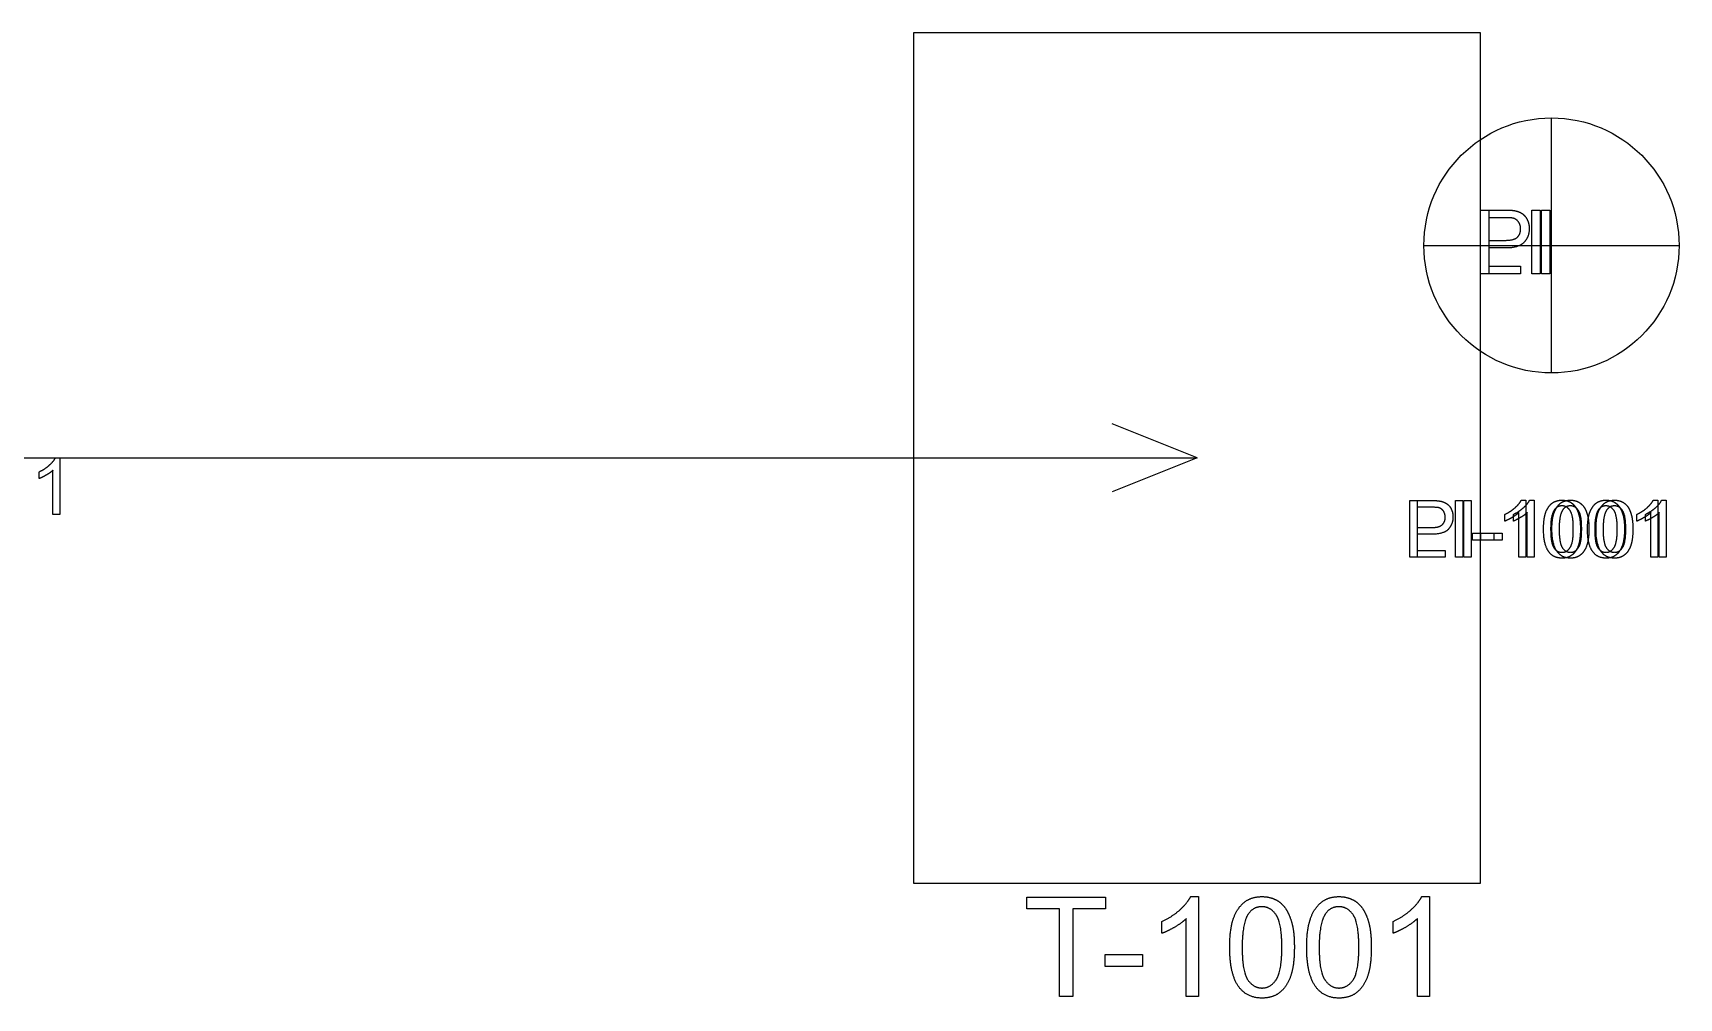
# Model space of a CAD drawing. Header units: millimetres. Extents: x 66 to 334, y 86 to 214.
# Drawn here: x 218.4 to 334.5, y 145.9 to 214.1 of the extents above; entities that cross this region are included whole.
import ezdxf

# ---------------------------------------------------------------- set-up
doc = ezdxf.new("R2010")
doc.units = ezdxf.units.MM
doc.layers.add('PID_View', color=7, linetype='CONTINUOUS')

msp = doc.modelspace()

# ---------------------------------------------------------------- linework, layer by layer
at = {"layer": 'PID_View'}
for p, q in [((320.5, 214.06), (280.5, 214.06)), ((280.5, 214.06), (280.5, 154.06)), ((320.5, 154.06), (320.5, 214.06)), ((325.5, 190.06), (325.5, 208.06)), ((325.5, 190.06), (325.5, 208.06)), ((320.5, 197.06), (320.5, 201.56)), ((320.5, 201.56), (321.09, 201.56)), ((320.5, 197.06), (320.5, 201.56)), ((320.5, 201.56), (322.2, 201.56)), ((321.09, 201.56), (321.09, 197.6)), ((321.09, 201.02), (321.09, 199.42)), ((322.24, 201.02), (321.09, 201.02)), ((324.12, 197.06), (324.12, 201.56)), ((324.12, 201.56), (324.71, 201.56)), ((324.71, 201.56), (324.71, 197.06)), ((324.79, 197.06), (324.79, 201.56)), ((324.79, 201.56), (325.38, 201.56)), ((325.38, 201.56), (325.38, 197.06)), ((316.5, 199.06), (334.5, 199.06)), ((316.5, 199.06), (334.5, 199.06)), ((321.09, 199.42), (322.26, 199.42)), ((321.09, 198.88), (321.09, 197.06)), ((322.25, 198.88), (321.09, 198.88)), ((321.09, 197.6), (323.31, 197.6)), ((323.31, 197.6), (323.31, 197.06)), ((323.31, 197.06), (320.5, 197.06)), ((321.09, 197.06), (320.5, 197.06)), ((324.71, 197.06), (324.12, 197.06)), ((325.38, 197.06), (324.79, 197.06)), ((300.5, 184.06), (294.5, 186.46)), ((80.5, 184.06), (300.5, 184.06)), ((219.97, 184.08), (220.28, 184.08)), ((220.28, 184.08), (220.28, 180.06)), ((300.5, 184.06), (294.5, 181.66)), ((218.81, 182.6), (218.81, 183.08)), ((219.79, 180.06), (219.79, 183.2)), ((220.28, 180.06), (219.79, 180.06)), ((315.5, 177.06), (315.5, 181.06)), ((315.5, 181.06), (316.03, 181.06)), ((315.5, 177.06), (315.5, 181.06)), ((315.5, 181.06), (317.01, 181.06)), ((316.03, 181.06), (316.03, 177.54)), ((316.03, 180.58), (316.03, 179.15)), ((317.05, 180.58), (316.03, 180.58)), ((318.72, 177.06), (318.72, 181.06)), ((318.72, 181.06), (319.25, 181.06)), ((319.25, 181.06), (319.25, 177.06)), ((319.31, 177.06), (319.31, 181.06)), ((319.31, 181.06), (319.84, 181.06)), ((319.84, 181.06), (319.84, 177.06)), ((322.21, 179.6), (322.21, 180.08)), ((322.81, 179.6), (322.81, 180.08)), ((323.19, 177.06), (323.19, 180.2)), ((323.37, 181.08), (323.68, 181.08)), ((323.68, 181.08), (323.68, 177.06)), ((323.79, 177.06), (323.79, 180.2)), ((323.96, 181.08), (324.28, 181.08)), ((324.28, 181.08), (324.28, 177.06)), ((331.52, 179.6), (331.52, 180.08)), ((332.12, 179.6), (332.12, 180.08)), ((332.51, 177.06), (332.51, 180.2)), ((332.68, 181.08), (333, 181.08)), ((333, 181.08), (333, 177.06)), ((333.1, 177.06), (333.1, 180.2)), ((333.27, 181.08), (333.59, 181.08)), ((333.59, 181.08), (333.59, 177.06)), ((316.03, 179.15), (317.06, 179.15)), ((316.03, 178.68), (316.03, 177.06)), ((317.05, 178.68), (316.03, 178.68)), ((319.92, 178.26), (319.92, 178.75)), ((319.92, 178.75), (321.43, 178.75)), ((321.43, 178.26), (319.92, 178.26)), ((320.51, 178.26), (320.51, 178.75)), ((320.51, 178.75), (322.02, 178.75)), ((322.02, 178.26), (320.51, 178.26)), ((321.43, 178.75), (321.43, 178.26)), ((322.02, 178.75), (322.02, 178.26)), ((318, 177.06), (315.5, 177.06)), ((316.03, 177.06), (315.5, 177.06)), ((316.03, 177.54), (318, 177.54)), ((318, 177.54), (318, 177.06)), ((319.25, 177.06), (318.72, 177.06)), ((319.84, 177.06), (319.31, 177.06)), ((323.68, 177.06), (323.19, 177.06)), ((324.28, 177.06), (323.79, 177.06)), ((333, 177.06), (332.51, 177.06)), ((333.59, 177.06), (333.1, 177.06)), ((280.5, 154.06), (320.5, 154.06)), ((288.5, 153.06), (294.04, 153.06)), ((288.5, 152.23), (288.5, 153.06)), ((290.8, 152.23), (288.5, 152.23)), ((290.8, 146.06), (290.8, 152.23)), ((291.73, 152.23), (291.73, 146.06)), ((294.04, 152.23), (291.73, 152.23)), ((294.04, 153.06), (294.04, 152.23)), ((300.05, 153.1), (300.6, 153.1)), ((300.6, 153.1), (300.6, 146.06)), ((316.35, 153.1), (316.9, 153.1)), ((316.9, 153.1), (316.9, 146.06)), ((298.02, 150.51), (298.02, 151.34)), ((299.74, 146.06), (299.74, 151.55)), ((314.32, 150.51), (314.32, 151.34)), ((316.04, 146.06), (316.04, 151.55)), ((294.01, 148.16), (294.01, 149.01)), ((294.01, 149.01), (296.65, 149.01)), ((296.65, 149.01), (296.65, 148.16)), ((296.65, 148.16), (294.01, 148.16)), ((291.73, 146.06), (290.8, 146.06)), ((300.6, 146.06), (299.74, 146.06)), ((316.9, 146.06), (316.04, 146.06))]:
    msp.add_line(p, q, dxfattribs=at)
msp.add_circle((325.5, 199.06), 9, dxfattribs=at)
msp.add_circle((325.5, 199.06), 9, dxfattribs=at)
for points in [[(322.2, 201.56), (322.64, 201.56), (322.88, 201.52)], [(322.8, 200.98), (322.65, 201.02), (322.24, 201.02)], [(323.17, 200.72), (323.03, 200.92), (322.8, 200.98)], [(322.88, 201.52), (323.21, 201.46), (323.43, 201.31)], [(323.43, 201.31), (323.66, 201.15), (323.79, 200.87)], [(323.08, 199.63), (323.32, 199.85), (323.32, 200.24)], [(323.32, 200.24), (323.32, 200.52), (323.17, 200.72)], [(323.93, 200.25), (323.93, 199.68), (323.57, 199.28)], [(323.79, 200.87), (323.93, 200.59), (323.93, 200.25)], [(323.57, 199.28), (323.2, 198.88), (322.25, 198.88)], [(322.26, 199.42), (322.83, 199.42), (323.08, 199.63)], [(218.81, 183.08), (219.22, 183.27), (219.53, 183.55)], [(219.53, 183.55), (219.84, 183.82), (219.97, 184.08)], [(219.33, 182.86), (219.04, 182.69), (218.81, 182.6)], [(219.79, 183.2), (219.62, 183.03), (219.33, 182.86)], [(317.01, 181.06), (317.4, 181.06), (317.61, 181.02)], [(317.54, 180.55), (317.41, 180.58), (317.05, 180.58)], [(317.88, 180.31), (317.75, 180.49), (317.54, 180.55)], [(317.61, 181.02), (317.91, 180.97), (318.11, 180.83)], [(318, 179.88), (318, 180.13), (317.88, 180.31)], [(318.11, 180.83), (318.31, 180.7), (318.43, 180.45)], [(318.43, 180.45), (318.55, 180.2), (318.55, 179.9)], [(322.21, 180.08), (322.62, 180.27), (322.93, 180.55)], [(323.19, 180.2), (323.01, 180.03), (322.73, 179.86)], [(322.81, 180.08), (323.22, 180.27), (323.52, 180.55)], [(322.93, 180.55), (323.24, 180.82), (323.37, 181.08)], [(323.79, 180.2), (323.61, 180.03), (323.32, 179.86)], [(323.52, 180.55), (323.83, 180.82), (323.96, 181.08)], [(324.94, 179.04), (324.94, 179.75), (325.08, 180.18)], [(325.08, 180.18), (325.23, 180.61), (325.52, 180.85)], [(325.7, 180.39), (325.44, 180.02), (325.44, 179.04)], [(325.52, 180.85), (325.81, 181.08), (326.24, 181.08)], [(325.53, 179.04), (325.53, 179.75), (325.68, 180.18)], [(325.68, 180.18), (325.83, 180.61), (326.11, 180.85)], [(326.24, 180.68), (325.9, 180.68), (325.7, 180.39)], [(326.29, 180.39), (326.04, 180.02), (326.04, 179.04)], [(326.11, 180.85), (326.4, 181.08), (326.84, 181.08)], [(326.24, 181.08), (326.56, 181.08), (326.81, 180.95)], [(326.81, 180.35), (326.58, 180.68), (326.24, 180.68)], [(326.83, 180.68), (326.49, 180.68), (326.29, 180.39)], [(326.81, 180.95), (327.05, 180.82), (327.21, 180.58)], [(327.04, 179.04), (327.04, 180.03), (326.81, 180.35)], [(327.4, 180.35), (327.17, 180.68), (326.83, 180.68)], [(326.84, 181.08), (327.16, 181.08), (327.4, 180.95)], [(327.21, 180.58), (327.36, 180.34), (327.45, 179.98)], [(327.4, 180.95), (327.64, 180.82), (327.8, 180.58)], [(327.63, 179.04), (327.63, 180.03), (327.4, 180.35)], [(327.8, 180.58), (327.96, 180.34), (328.05, 179.98)], [(328.04, 179.04), (328.04, 179.75), (328.19, 180.18)], [(328.19, 180.18), (328.34, 180.61), (328.62, 180.85)], [(328.8, 180.39), (328.55, 180.02), (328.55, 179.04)], [(328.62, 180.85), (328.91, 181.08), (329.35, 181.08)], [(328.64, 179.04), (328.64, 179.75), (328.78, 180.18)], [(328.78, 180.18), (328.93, 180.61), (329.22, 180.85)], [(329.34, 180.68), (329, 180.68), (328.8, 180.39)], [(329.4, 180.39), (329.14, 180.02), (329.14, 179.04)], [(329.22, 180.85), (329.5, 181.08), (329.94, 181.08)], [(329.91, 180.35), (329.68, 180.68), (329.34, 180.68)], [(329.35, 181.08), (329.67, 181.08), (329.91, 180.95)], [(329.94, 180.68), (329.6, 180.68), (329.4, 180.39)], [(329.91, 180.95), (330.15, 180.82), (330.31, 180.58)], [(330.14, 179.04), (330.14, 180.03), (329.91, 180.35)], [(329.94, 181.08), (330.26, 181.08), (330.51, 180.95)], [(330.51, 180.35), (330.28, 180.68), (329.94, 180.68)], [(330.31, 180.58), (330.47, 180.34), (330.56, 179.98)], [(330.51, 180.95), (330.75, 180.82), (330.91, 180.58)], [(330.74, 179.04), (330.74, 180.03), (330.51, 180.35)], [(330.91, 180.58), (331.06, 180.34), (331.15, 179.98)], [(331.52, 180.08), (331.94, 180.27), (332.24, 180.55)], [(332.51, 180.2), (332.33, 180.03), (332.04, 179.86)], [(332.12, 180.08), (332.53, 180.27), (332.84, 180.55)], [(332.24, 180.55), (332.55, 180.82), (332.68, 181.08)], [(333.1, 180.2), (332.92, 180.03), (332.64, 179.86)], [(332.84, 180.55), (333.15, 180.82), (333.27, 181.08)], [(318.23, 179.03), (317.9, 178.68), (317.05, 178.68)], [(317.06, 179.15), (317.57, 179.15), (317.79, 179.35)], [(317.79, 179.35), (318, 179.54), (318, 179.88)], [(318.55, 179.9), (318.55, 179.39), (318.23, 179.03)], [(322.73, 179.86), (322.44, 179.69), (322.21, 179.6)], [(323.32, 179.86), (323.03, 179.69), (322.81, 179.6)], [(325.33, 177.41), (324.94, 177.91), (324.94, 179.04)], [(325.44, 179.04), (325.44, 178.05), (325.67, 177.72)], [(325.93, 177.41), (325.53, 177.91), (325.53, 179.04)], [(326.04, 179.04), (326.04, 178.05), (326.27, 177.72)], [(326.81, 177.73), (327.04, 178.05), (327.04, 179.04)], [(327.54, 179.04), (327.54, 178.33), (327.4, 177.9)], [(327.4, 177.73), (327.63, 178.05), (327.63, 179.04)], [(327.45, 179.98), (327.54, 179.63), (327.54, 179.04)], [(328.14, 179.04), (328.14, 178.33), (327.99, 177.9)], [(328.44, 177.41), (328.04, 177.91), (328.04, 179.04)], [(328.05, 179.98), (328.14, 179.63), (328.14, 179.04)], [(328.55, 179.04), (328.55, 178.05), (328.78, 177.72)], [(329.03, 177.41), (328.64, 177.91), (328.64, 179.04)], [(329.14, 179.04), (329.14, 178.05), (329.37, 177.72)], [(329.91, 177.73), (330.14, 178.05), (330.14, 179.04)], [(330.65, 179.04), (330.65, 178.33), (330.5, 177.9)], [(330.51, 177.73), (330.74, 178.05), (330.74, 179.04)], [(330.56, 179.98), (330.65, 179.63), (330.65, 179.04)], [(331.24, 179.04), (331.24, 178.33), (331.1, 177.9)], [(331.15, 179.98), (331.24, 179.63), (331.24, 179.04)], [(332.04, 179.86), (331.75, 179.69), (331.52, 179.6)], [(332.64, 179.86), (332.35, 179.69), (332.12, 179.6)], [(325.67, 177.72), (325.9, 177.4), (326.24, 177.4)], [(326.24, 177.4), (326.58, 177.4), (326.81, 177.73)], [(326.27, 177.72), (326.5, 177.4), (326.84, 177.4)], [(326.84, 177.4), (327.17, 177.4), (327.4, 177.73)], [(327.4, 177.9), (327.26, 177.46), (326.97, 177.23)], [(327.99, 177.9), (327.85, 177.46), (327.56, 177.23)], [(328.78, 177.72), (329.01, 177.4), (329.35, 177.4)], [(329.35, 177.4), (329.68, 177.4), (329.91, 177.73)], [(329.37, 177.72), (329.6, 177.4), (329.94, 177.4)], [(329.94, 177.4), (330.28, 177.4), (330.51, 177.73)], [(330.5, 177.9), (330.36, 177.46), (330.07, 177.23)], [(331.1, 177.9), (330.95, 177.46), (330.67, 177.23)], [(326.24, 176.99), (325.66, 176.99), (325.33, 177.41)], [(326.84, 176.99), (326.26, 176.99), (325.93, 177.41)], [(326.97, 177.23), (326.68, 176.99), (326.24, 176.99)], [(327.56, 177.23), (327.28, 176.99), (326.84, 176.99)], [(329.35, 176.99), (328.77, 176.99), (328.44, 177.41)], [(329.94, 176.99), (329.36, 176.99), (329.03, 177.41)], [(330.07, 177.23), (329.79, 176.99), (329.35, 176.99)], [(330.67, 177.23), (330.38, 176.99), (329.94, 176.99)], [(298.02, 151.34), (298.74, 151.68), (299.28, 152.16)], [(299.28, 152.16), (299.82, 152.65), (300.05, 153.1)], [(303.05, 151.52), (303.31, 152.28), (303.81, 152.69)], [(303.81, 152.69), (304.32, 153.1), (305.08, 153.1)], [(305.07, 152.39), (304.48, 152.39), (304.12, 151.89)], [(306.07, 151.82), (305.67, 152.39), (305.07, 152.39)], [(305.08, 153.1), (305.64, 153.1), (306.07, 152.87)], [(306.07, 152.87), (306.49, 152.65), (306.77, 152.22)], [(306.77, 152.22), (307.04, 151.79), (307.2, 151.18)], [(308.49, 151.52), (308.74, 152.28), (309.25, 152.69)], [(309.25, 152.69), (309.75, 153.1), (310.51, 153.1)], [(310.5, 152.39), (309.91, 152.39), (309.56, 151.89)], [(311.51, 151.82), (311.1, 152.39), (310.5, 152.39)], [(310.51, 153.1), (311.07, 153.1), (311.5, 152.87)], [(311.5, 152.87), (311.92, 152.65), (312.2, 152.22)], [(312.2, 152.22), (312.48, 151.79), (312.63, 151.18)], [(314.32, 151.34), (315.04, 151.68), (315.58, 152.16)], [(315.58, 152.16), (316.12, 152.65), (316.35, 153.1)], [(299.74, 151.55), (299.43, 151.25), (298.93, 150.95)], [(302.8, 149.52), (302.8, 150.76), (303.05, 151.52)], [(304.12, 151.89), (303.68, 151.25), (303.68, 149.52)], [(306.48, 149.52), (306.48, 151.25), (306.07, 151.82)], [(307.2, 151.18), (307.36, 150.56), (307.36, 149.52)], [(308.23, 149.52), (308.23, 150.76), (308.49, 151.52)], [(309.56, 151.89), (309.11, 151.25), (309.11, 149.52)], [(311.91, 149.52), (311.91, 151.25), (311.51, 151.82)], [(312.63, 151.18), (312.79, 150.56), (312.79, 149.52)], [(316.04, 151.55), (315.73, 151.25), (315.23, 150.95)], [(298.93, 150.95), (298.42, 150.66), (298.02, 150.51)], [(315.23, 150.95), (314.72, 150.66), (314.32, 150.51)], [(303.49, 146.67), (302.8, 147.54), (302.8, 149.52)], [(303.68, 149.52), (303.68, 147.79), (304.08, 147.22)], [(306.07, 147.23), (306.48, 147.8), (306.48, 149.52)], [(307.36, 149.52), (307.36, 148.28), (307.11, 147.52)], [(308.92, 146.67), (308.23, 147.54), (308.23, 149.52)], [(309.11, 149.52), (309.11, 147.79), (309.52, 147.22)], [(311.51, 147.23), (311.91, 147.8), (311.91, 149.52)], [(312.79, 149.52), (312.79, 148.28), (312.54, 147.52)], [(307.11, 147.52), (306.85, 146.77), (306.35, 146.35)], [(312.54, 147.52), (312.29, 146.77), (311.78, 146.35)], [(305.08, 145.94), (304.07, 145.94), (303.49, 146.67)], [(304.08, 147.22), (304.49, 146.65), (305.08, 146.65)], [(305.08, 146.65), (305.67, 146.65), (306.07, 147.23)], [(306.35, 146.35), (305.85, 145.94), (305.08, 145.94)], [(310.51, 145.94), (309.5, 145.94), (308.92, 146.67)], [(309.52, 147.22), (309.92, 146.65), (310.51, 146.65)], [(310.51, 146.65), (311.1, 146.65), (311.51, 147.23)], [(311.78, 146.35), (311.28, 145.94), (310.51, 145.94)]]:
    msp.add_open_spline(points, degree=2, dxfattribs=at)

doc.saveas('drawing.dxf')
